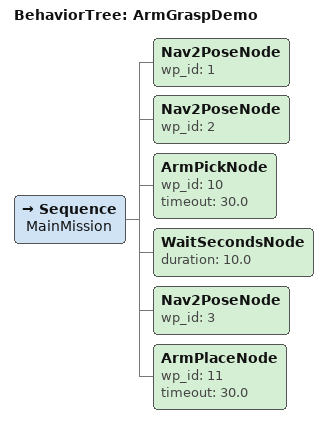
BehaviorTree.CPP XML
<?xml version="1.0" encoding="UTF-8"?>
<!--
  机械臂抓取演示 — fly_step 架构（独立 BT 节点 tick）
  航点由外部节点发布到 /mission_bt/nav_waypoint、/mission_bt/arm_waypoint
  BT 里只写 wp_id；若航点尚未到达，节点会阻塞等待（默认 120s）
-->
<root BTCPP_format="4">
  <BehaviorTree ID="ArmGraspDemo">
    <Sequence name="MainMission">

      <Nav2PoseNode wp_id="1"/>
      <Nav2PoseNode wp_id="2"/>
      <ArmPickNode wp_id="10" timeout="30.0"/>
      <WaitSecondsNode duration="10.0"/>
      <Nav2PoseNode wp_id="3"/>
      <ArmPlaceNode wp_id="11" timeout="30.0"/>

    </Sequence>
  </BehaviorTree>
</root>
